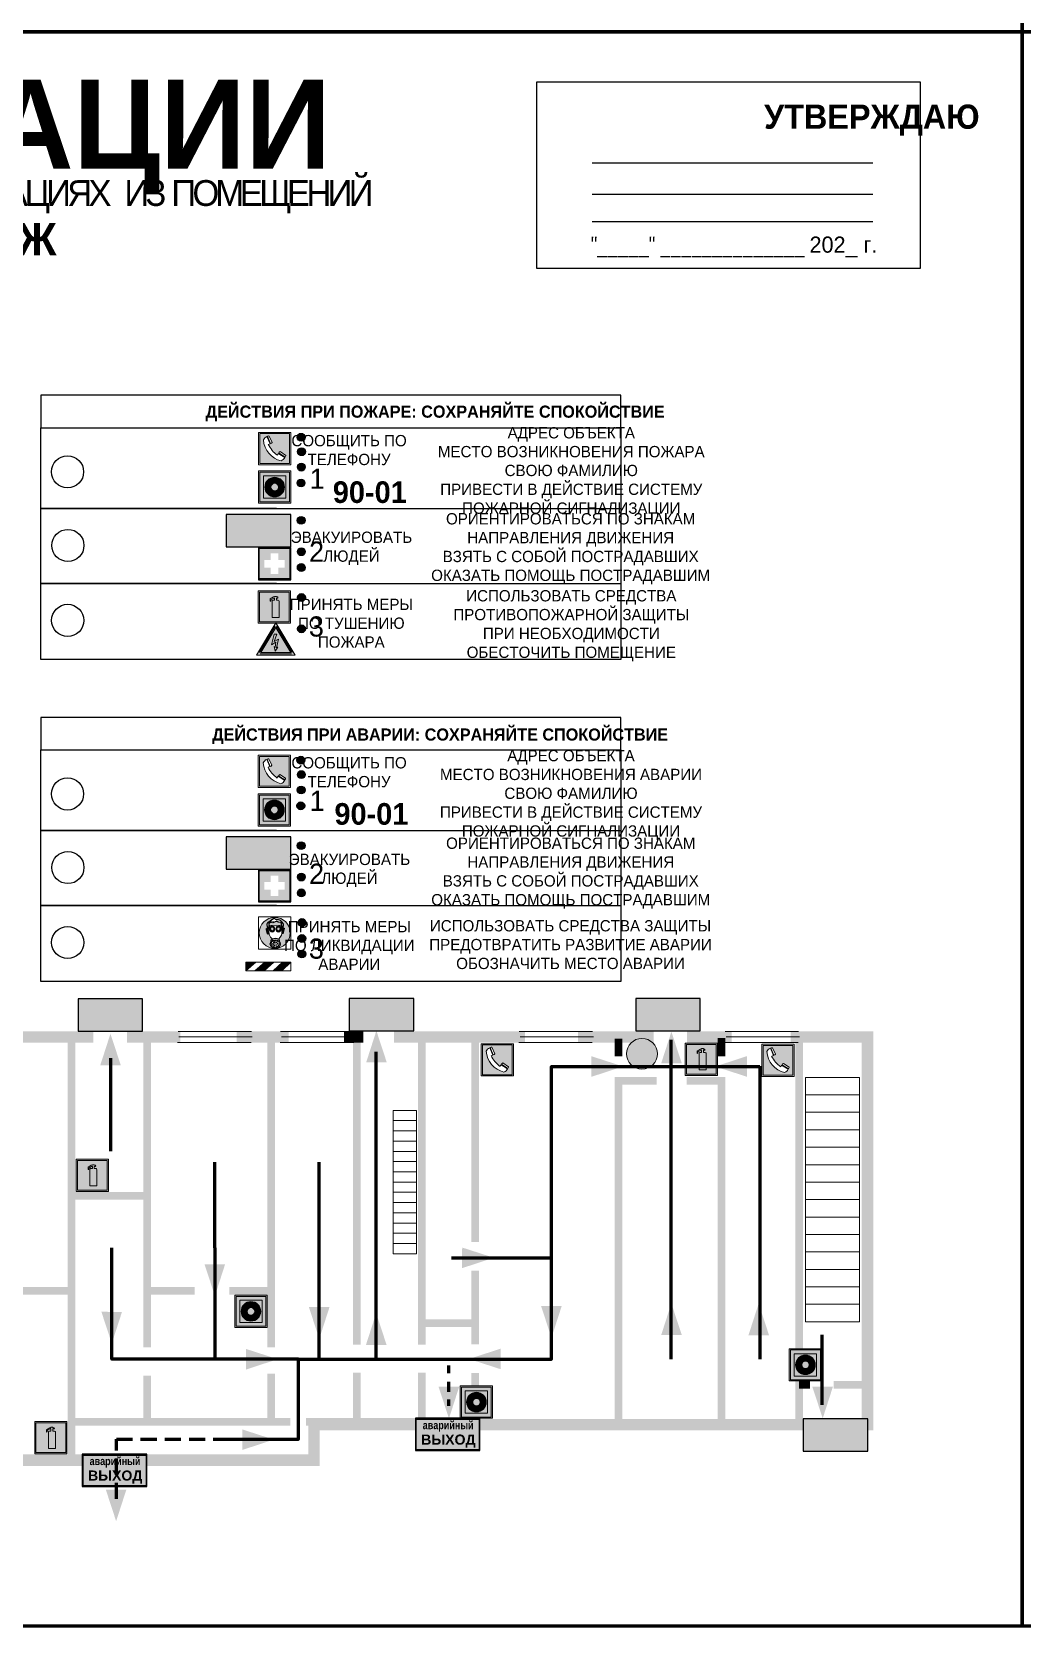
# Model space of a CAD drawing. Header units: millimetres. Extents: x 13114 to 67229, y 22859 to 38520.
# Drawn here: x 37470.2 to 37715.6, y 24294 to 24689 of the extents above; entities that cross this region are included whole.
import ezdxf

# ---------------------------------------------------------------- set-up
doc = ezdxf.new("R2010")
doc.units = ezdxf.units.MM
doc.linetypes.add('{ Wide Dash }', pattern=[12, 4, -2, 4, -2])
doc.layers.add('План_Штампы', color=7, linetype='Continuous')
doc.styles.add('обычный', font='arial.ttf')

# ---------------------------------------------------------------- blocks, each defined once
blk = doc.blocks.new('A$C38D26F80')
h = blk.add_hatch(color=5)
h.dxf.hatch_style = 1
h.paths.add_polyline_path([(-8.77, -4.48, 1), (-0.19, -4.48, 1)])
h.paths.add_polyline_path([(-6.75, -3.58), (-6.75, -3.31), (-6.62, -3.22), (-6.5, -3.22), (-6.42, -3.3), (-6.39, -3.28), (-6.59, -2.23), (-6.59, -2.01), (-6.38, -1.58), (-4.76, -0.4), (-4.13, -0.79, -0.362848), (-2.1, -2.1, -0.201049), (-2.17, -2.48, 0.085434), (-2.26, -3.13), (-1.9, -3.16), (-2.25, -4.7), (-2.4, -4.59), (-2.43, -4.34), (-2.36, -4.34), (-2.14, -3.34), (-2.47, -3.42), (-2.58, -1.95), (-2.77, -1.58), (-3.58, -1.52), (-3.92, -1.26), (-5.05, -1.73), (-4.87, -1.39), (-5.41, -1.6), (-5.41, -1.46), (-6.13, -1.87), (-6.18, -3.5), (-6.56, -3.47), (-6.37, -4.59), (-6.16, -4.43), (-6.16, -4.66), (-6.36, -4.79), (-6.37, -4.8), (-6.51, -4.76)], flags=16)
h.paths.add_polyline_path([(-6.51, -4.76), (-6.36, -4.79), (-6.37, -4.8)], flags=0)
h.paths.add_polyline_path([(-5.92, -2.34, 0.089508), (-2.67, -2.35), (-2.48, -3.88, -0.268602), (-3.4, -6.18, 0.262449), (-5.2, -6.18, -0.268602), (-6.11, -3.88)], flags=16)
edge = h.paths.add_edge_path(flags=16)
edge.add_ellipse((-5.19, -3.41), major_axis=(0, 0.842), ratio=0.848992, start_angle=0, end_angle=360)
edge = h.paths.add_edge_path(flags=0)
edge.add_ellipse((-5.19, -3.39), major_axis=(0, 0.665), ratio=0.853798, start_angle=0, end_angle=360)
edge = h.paths.add_edge_path(flags=0)
edge.add_ellipse((-5.19, -3.4), major_axis=(0, 0.528), ratio=0.864094, start_angle=0, end_angle=360)
edge = h.paths.add_edge_path(flags=16)
edge.add_ellipse((-3.47, -3.4), major_axis=(0, 0.842), ratio=0.848992, start_angle=0, end_angle=360)
h.paths.add_polyline_path([(-3.13, -6.45), (-3.13, -6.84, 0.383174), (-5.57, -6.85), (-5.57, -6.49, -0.369952)], flags=16)
edge = h.paths.add_edge_path(flags=0)
edge.add_ellipse((-3.47, -3.39), major_axis=(0, 0.665), ratio=0.853798, start_angle=0, end_angle=360)
edge = h.paths.add_edge_path(flags=0)
edge.add_ellipse((-3.47, -3.4), major_axis=(0, 0.528), ratio=0.864094, start_angle=0, end_angle=360)
edge = h.paths.add_edge_path(flags=16)
edge.add_ellipse((-4.34, -7.57), major_axis=(-1.48, 0), ratio=0.744955, start_angle=0, end_angle=360)
h.paths.add_polyline_path([(-5.01, -6.85, -1), (-5.15, -6.85, -1)], flags=0)
h.paths.add_polyline_path([(-5.33, -7.14, -1), (-5.47, -7.14, -1)], flags=0)
h.paths.add_polyline_path([(-4.61, -6.71, -1), (-4.74, -6.71, -1)], flags=16)
h.paths.add_polyline_path([(-5.43, -7.51, -1), (-5.57, -7.51, -1)], flags=0)
h.paths.add_polyline_path([(-4.26, -6.67, -1), (-4.4, -6.67, -1)], flags=16)
h.paths.add_polyline_path([(-4.74, -7.14, -1), (-4.88, -7.14, -1)], flags=0)
h.paths.add_polyline_path([(-4.93, -7.43, -1), (-5.07, -7.43, -1)], flags=0)
h.paths.add_polyline_path([(-4.41, -7.07, -1), (-4.54, -7.07, -1)], flags=0)
h.paths.add_polyline_path([(-5.33, -7.87, -1), (-5.46, -7.87, -1)], flags=0)
h.paths.add_polyline_path([(-3.8, -6.71, -1), (-3.94, -6.71, -1)], flags=16)
h.paths.add_polyline_path([(-4.85, -7.78, -1), (-4.98, -7.78, -1)], flags=0)
h.paths.add_polyline_path([(-3.96, -7.14, -1), (-4.1, -7.14, -1)], flags=0)
h.paths.add_polyline_path([(-4.33, -7.53, -1), (-4.47, -7.53, -1)], flags=0)
h.paths.add_polyline_path([(-5.09, -8.12, -1), (-5.23, -8.12, -1)], flags=0)
h.paths.add_polyline_path([(-3.5, -6.94, -1), (-3.64, -6.94, -1)], flags=0)
h.paths.add_polyline_path([(-4.54, -7.97, -1), (-4.68, -7.97, -1)], flags=0)
h.paths.add_polyline_path([(-3.66, -7.39, -1), (-3.8, -7.39, -1)], flags=0)
h.paths.add_polyline_path([(-4.73, -8.35, -1), (-4.86, -8.35, -1)], flags=0)
h.paths.add_polyline_path([(-4.09, -7.96, -1), (-4.23, -7.96, -1)], flags=0)
h.paths.add_polyline_path([(-3.77, -7.74, -1), (-3.91, -7.74, -1)], flags=0)
h.paths.add_polyline_path([(-3.22, -7.27, -1), (-3.35, -7.27, -1)], flags=0)
h.paths.add_polyline_path([(-4.34, -8.4, -1), (-4.47, -8.4, -1)], flags=0)
h.paths.add_polyline_path([(-3.16, -7.61, -1), (-3.3, -7.61, -1)], flags=0)
h.paths.add_polyline_path([(-3.9, -8.35, -1), (-4.04, -8.35, -1)], flags=0)
h.paths.add_polyline_path([(-3.32, -7.91, -1), (-3.46, -7.91, -1)], flags=0)
h.paths.add_polyline_path([(-3.55, -8.23, -1), (-3.69, -8.23, -1)], flags=0)
at = {"color": 5, "lineweight": 5}
for p, q in [((-4.48, 0), (-8.96, 0)), ((-8.96, 0), (-8.96, -4.48)), ((-4.48, 0), (0, 0)), ((0, 0), (0, -4.48)), ((-6.75, -3.31), (-6.62, -3.22)), ((-6.75, -3.58), (-6.75, -3.31)), ((-6.51, -4.76), (-6.75, -3.58)), ((-6.62, -3.22), (-6.5, -3.22)), ((-6.59, -2.01), (-6.38, -1.58)), ((-6.59, -2.23), (-6.59, -2.01)), ((-6.39, -3.28), (-6.59, -2.23)), ((-6.18, -3.5), (-6.56, -3.47)), ((-6.56, -3.47), (-6.37, -4.59)), ((-6.5, -3.22), (-6.42, -3.3)), ((-6.42, -3.3), (-6.39, -3.28)), ((-6.38, -1.58), (-4.76, -0.4)), ((-6.13, -1.87), (-6.18, -3.5)), ((-5.41, -1.46), (-6.13, -1.87)), ((-5.92, -2.34), (-6.11, -3.88)), ((-4.87, -1.39), (-5.41, -1.6)), ((-5.41, -1.6), (-5.41, -1.46)), ((-3.92, -1.26), (-5.05, -1.73)), ((-5.05, -1.73), (-4.87, -1.39)), ((-4.76, -0.4), (-4.13, -0.79)), ((-3.58, -1.52), (-3.92, -1.26)), ((-2.77, -1.58), (-3.58, -1.52)), ((-2.58, -1.95), (-2.77, -1.58)), ((-2.67, -2.34), (-2.48, -3.88)), ((-2.47, -3.42), (-2.58, -1.95)), ((-2.14, -3.34), (-2.47, -3.42)), ((-2.43, -4.34), (-2.4, -4.59)), ((-2.43, -4.34), (-2.36, -4.34)), ((-2.36, -4.34), (-2.14, -3.34)), ((-1.9, -3.16), (-2.26, -3.13)), ((-2.25, -4.7), (-1.9, -3.16)), ((-8.96, -8.96), (-8.96, -4.48)), ((-6.37, -4.8), (-6.51, -4.76)), ((-6.37, -4.59), (-6.16, -4.43)), ((-6.16, -4.66), (-6.37, -4.8)), ((-6.16, -4.43), (-6.16, -4.66)), ((-5.57, -6.49), (-5.57, -6.85)), ((-3.13, -6.45), (-3.13, -6.84)), ((-2.4, -4.59), (-2.25, -4.7)), ((0, -8.96), (0, -4.48)), ((-4.48, -8.96), (-8.96, -8.96)), ((-4.48, -8.96), (0, -8.96))]:
    blk.add_line(p, q, dxfattribs=at)
at = {"color": 5}
for p, q in [((-6.75, -3.31), (-6.62, -3.22)), ((-6.75, -3.58), (-6.75, -3.31)), ((-6.51, -4.76), (-6.75, -3.58)), ((-6.62, -3.22), (-6.5, -3.22)), ((-6.59, -2.01), (-6.38, -1.58)), ((-6.59, -2.23), (-6.59, -2.01)), ((-6.39, -3.28), (-6.59, -2.23)), ((-6.18, -3.5), (-6.56, -3.47)), ((-6.56, -3.47), (-6.37, -4.59)), ((-6.5, -3.22), (-6.42, -3.3)), ((-6.42, -3.3), (-6.39, -3.28)), ((-6.38, -1.58), (-4.76, -0.4)), ((-6.13, -1.87), (-6.18, -3.5)), ((-5.41, -1.46), (-6.13, -1.87)), ((-4.87, -1.39), (-5.41, -1.6)), ((-5.41, -1.6), (-5.41, -1.46)), ((-3.92, -1.26), (-5.05, -1.73)), ((-5.05, -1.73), (-4.87, -1.39)), ((-4.76, -0.4), (-4.13, -0.79)), ((-3.58, -1.52), (-3.92, -1.26)), ((-2.77, -1.58), (-3.58, -1.52)), ((-2.58, -1.95), (-2.77, -1.58)), ((-2.47, -3.42), (-2.58, -1.95)), ((-2.14, -3.34), (-2.47, -3.42)), ((-2.4, -4.59), (-2.43, -4.34)), ((-2.43, -4.34), (-2.36, -4.34)), ((-2.36, -4.34), (-2.14, -3.34)), ((-2.26, -3.13), (-1.9, -3.16)), ((-1.9, -3.16), (-2.25, -4.7)), ((-6.37, -4.8), (-6.51, -4.76)), ((-6.36, -4.79), (-6.51, -4.76)), ((-6.37, -4.59), (-6.16, -4.43)), ((-6.16, -4.66), (-6.37, -4.8)), ((-6.16, -4.66), (-6.36, -4.79)), ((-6.16, -4.43), (-6.16, -4.66)), ((-2.25, -4.7), (-2.4, -4.59))]:
    blk.add_line(p, q, dxfattribs=at)
at = {"color": 5, "lineweight": 5}
for centre, radius in [((-4.48, -4.48), 4.29), ((-5.5, -7.51), 0.0678), ((-5.4, -7.14), 0.0678), ((-5.4, -7.87), 0.0678), ((-5.16, -8.12), 0.0678), ((-5.08, -6.85), 0.0678), ((-5, -7.43), 0.0678), ((-4.91, -7.78), 0.0678), ((-4.81, -7.14), 0.0678), ((-4.79, -8.35), 0.0678), ((-4.67, -6.71), 0.0678), ((-4.61, -7.97), 0.0678), ((-4.47, -7.07), 0.0678), ((-4.4, -7.53), 0.0678), ((-4.4, -8.4), 0.0678), ((-4.33, -6.67), 0.0678), ((-4.16, -7.96), 0.0678), ((-4.03, -7.14), 0.0678), ((-3.97, -8.35), 0.0678), ((-3.87, -6.71), 0.0678), ((-3.84, -7.74), 0.0678), ((-3.73, -7.39), 0.0678), ((-3.62, -8.23), 0.0678), ((-3.57, -6.94), 0.0678), ((-3.39, -7.91), 0.0678), ((-3.28, -7.27), 0.0678), ((-3.23, -7.61), 0.0678)]:
    blk.add_circle(centre, radius, dxfattribs=at)
for centre, radius, start, end in [((-3.66, -4.24), 2.47, 171.573, 231.7124), ((-4.28, 6.66), 9.15, 259.6987, 280.1569), ((-4.93, -4.24), 2.47, 308.2876, 8.427), ((-0.47, -3.05), 1.79, 161.5846, 182.4584), ((-2.6, -2.2), 0.513, 326.4781, 11.7739), ((-4.33, -7.88), 1.87, 50.358, 131.5662), ((-4.34, -8.2), 1.82, 48.4943, 132.3565), ((-4.3, -7.78), 1.83, 60.5889, 119.4111)]:
    blk.add_arc(centre, radius, start, end, dxfattribs=at)
at = {"color": 5}
for centre, radius, start, end in [((-3.89, -2.66), 1.88, 17.387, 97.1599), ((-0.35, -3.07), 1.91, 162.2553, 181.7878), ((-2.6, -2.2), 0.511, 326.3906, 11.8614)]:
    blk.add_arc(centre, radius, start, end, dxfattribs=at)
at = {"color": 5, "lineweight": 5}
for centre, major_axis, ratio in [((-5.19, -3.41), (0, 0.842), 0.848992), ((-5.19, -3.39), (0, 0.665), 0.853798), ((-5.19, -3.4), (0, 0.528), 0.864094), ((-3.47, -3.4), (0, 0.842), 0.848992), ((-3.47, -3.39), (0, 0.665), 0.853798), ((-3.47, -3.4), (0, 0.528), 0.864094), ((-4.34, -7.57), (-1.48, 0), 0.744955)]:
    blk.add_ellipse(centre, major_axis=major_axis, ratio=ratio, dxfattribs=at)
blk = doc.blocks.new('A$C47DD6509')
at = {"lineweight": 5}
for points in [[(-8.69, 0), (-11.19, 0), (-11.19, -2.22)], [(-4.22, 0), (-6.45, 0), (-8.91, -2.22), (-6.61, -2.22)], [(0, 0), (-2.09, 0), (-4.36, -2.22), (-2.29, -2.22)]]:
    blk.add_hatch(color=242, dxfattribs=at).paths.add_polyline_path(points)
at = {"color": 242, "lineweight": 5}
for p, q in [((-11.19, -2.22), (-8.69, 0)), ((-11.19, -2.22), (-11.19, 0)), ((-11.19, 0), (-8.69, 0)), ((-11.19, 0), (0, 0)), ((-8.91, -2.22), (-6.45, 0)), ((-6.61, -2.22), (-4.22, 0)), ((-4.36, -2.22), (-2.09, 0)), ((-2.29, -2.22), (0, 0)), ((0, 0), (0, -2.22)), ((0, -2.22), (-11.19, -2.22))]:
    blk.add_line(p, q, dxfattribs=at)
blk = doc.blocks.new('A$C32E8229D')
at = {"true_color": 0xffffff}
blk.add_hatch(color=7, dxfattribs=at).paths.add_polyline_path([(0, 0), (0, -8), (16, -8), (16, 0)])
h = blk.add_hatch(color=126)
h.paths.add_polyline_path([(0.2, -0.2), (15.8, -0.2), (15.8, -7.8), (0.2, -7.8)])
h.paths.add_polyline_path([(13.49, -2.05), (12.08, -2.05), (11.37, -2.63, 0.162397), (11.29, -2.84), (11.29, -3.63), (10.35, -3.63), (10.35, -4.05), (11.68, -4.05), (11.68, -3.48), (12.26, -4.28), (11.29, -5.1), (11.29, -6.78), (11.85, -6.78), (11.85, -5.44), (12.8, -4.64), (12.8, -5.94), (14.46, -5.94), (14.46, -5.39), (13.45, -5.39), (13.45, -3.97), (12.46, -2.59), (13.15, -2.59), (13.69, -3.34), (14.18, -3)], flags=16)
h.paths.add_polyline_path([(10.74, -1.82, 1), (11.8, -1.82, 1)], flags=16)
h.paths.add_polyline_path([(9.39, -3.59), (5.99, -3.59), (6.56, -3.03), (5.91, -3.03), (5.1, -3.83), (5.91, -4.64), (6.56, -4.64), (5.99, -4.09), (9.39, -4.09)], flags=16)
h.paths.add_polyline_path([(4.29, -1.08), (1.72, -1.08), (1.72, -6.6), (4.29, -6.6)], flags=16)
at = {"color": 126}
blk.add_lwpolyline([(16, -8), (0, -8), (0, 0), (16, 0)], close=True, dxfattribs=at)
blk = doc.blocks.new('A$C18900ED3')
h = blk.add_hatch(color=126)
h.paths.add_polyline_path([(-0.18, -0.18), (-7.02, -0.18), (-7.02, -7.02), (-0.18, -7.02)])
h.paths.add_polyline_path([(-5.89, -4.46), (-5.89, -2.77), (-4.46, -2.77), (-4.46, -1.31), (-2.77, -1.31), (-2.77, -2.77), (-1.33, -2.77), (-1.33, -4.46), (-2.77, -4.46), (-2.77, -5.89), (-4.46, -5.89), (-4.46, -4.46)], flags=16)
at = {"color": 126}
for p, q in [((-7.2, 0), (-7.2, -7.2)), ((0, 0), (-7.2, 0)), ((0, -7.2), (0, 0)), ((-7.02, -7.02), (-7.02, -0.18)), ((-7.02, -0.18), (-0.18, -0.18)), ((-0.18, -0.18), (-0.18, -7.02)), ((-0.18, -7.02), (-7.02, -7.02)), ((-7.2, -7.2), (0, -7.2))]:
    blk.add_line(p, q, dxfattribs=at)
blk = doc.blocks.new('A$C456E1F9C')
at = {"lineweight": 5}
h = blk.add_hatch(color=242, dxfattribs=at)
h.paths.add_polyline_path([(0.51, -1.47), (0.51, -13.26), (12.29, -13.26), (12.29, -1.47)])
h.paths.add_polyline_path([(5.42, -4.95, -0.254479), (4.78, -5.4), (3.52, -2.53, -0.209735), (4.23, -2.4)], flags=16)
h.paths.add_polyline_path([(8.53, -8.6), (10.87, -10.17), (10.54, -10.76), (8.03, -9.13, -0.192251)], flags=16)
h.paths.add_polyline_path([(4.61, -5.49, 0.005518), (3.87, -5.72, 0.128647), (7.49, -10.01, 0.00809), (7.83, -9.33), (10.47, -10.97, -0.16736), (8.99, -12.25, -0.327862), (1.95, -3.95, -0.166952), (3.36, -2.62)], flags=16)
at = {"color": 242, "lineweight": 5}
for p, q in [((0, -13.77), (0, -0.97)), ((12.8, -0.97), (0, -0.97)), ((4.61, -5.49), (3.36, -2.62)), ((3.52, -2.53), (4.78, -5.4)), ((4.23, -2.4), (5.42, -4.95)), ((12.8, -13.77), (12.8, -0.97)), ((7.83, -9.33), (10.47, -10.97)), ((8.03, -9.13), (10.54, -10.76)), ((10.81, -10.12), (8.53, -8.6)), ((10.54, -10.76), (10.8, -10.3)), ((10.8, -10.3), (10.81, -10.12)), ((0, -13.77), (12.8, -13.77))]:
    blk.add_line(p, q, dxfattribs=at)
blk.add_lwpolyline([(0.51, -1.47), (12.29, -1.47), (12.29, -13.26), (0.51, -13.26)], close=True, dxfattribs=at)
for centre, radius, start, end in [((4.59, -5.34), 2.99, 114.28453, 152.19739), ((11.12, -3.31), 9.19, 183.99153, 256.60086), ((4.02, -3.27), 0.891, 76.32839, 123.70924), ((14.98, -39.1), 35.17, 107.14873, 108.41345), ((13.86, -0.94), 11.08, 205.55365, 234.87622), ((4.68, -4.59), 0.824, 276.9621, 334.07228), ((-13.31, 0.8), 23.44, 332.54871, 334.40268), ((8.94, -9.5), 0.989, 114.40924, 157.93883), ((7.87, -9.46), 3, 291.92908, 329.9329)]:
    blk.add_arc(centre, radius, start, end, dxfattribs=at)
blk = doc.blocks.new('A$C54414219')
at = {"true_color": 0xffffff}
h = blk.add_hatch(color=7, dxfattribs=at)
h.paths.add_polyline_path([(2.39, -9.45), (2.39, -18.3), (11.23, -18.3), (11.23, -9.45)], flags=0)
h.paths.add_polyline_path([(10.71, -13.87, -1), (2.92, -13.87, -1)], flags=0)
h.paths.add_polyline_path([(8.3, -13.87, -1), (5.33, -13.87, -1)], flags=0)
h.paths.add_polyline_path([(0.41, -7.47), (0.41, -20.27), (13.21, -20.27), (13.21, -7.47)])
h.paths.add_polyline_path([(0.92, -19.77), (12.71, -19.77), (12.71, -7.98), (0.92, -7.98)], flags=16)
h.paths.add_polyline_path([(11.23, -9.45), (11.23, -18.3), (2.39, -18.3), (2.39, -9.45)], flags=0)
at = {"lineweight": 5}
h = blk.add_hatch(color=242, dxfattribs=at)
h.paths.add_polyline_path([(12.71, -7.98), (0.92, -7.98), (0.92, -19.77), (12.71, -19.77)])
h.paths.add_polyline_path([(11.23, -18.3), (2.39, -18.3), (2.39, -9.45), (11.23, -9.45)], flags=16)
h.paths.add_polyline_path([(10.71, -13.87, -1), (2.92, -13.87, -1)], flags=0)
h.paths.add_polyline_path([(8.3, -13.87, -1), (5.33, -13.87, -1)], flags=0)
at = {"true_color": 0xffffff}
h = blk.add_hatch(color=7, dxfattribs=at)
h.paths.add_polyline_path([(2.39, -9.45), (2.39, -18.3), (11.23, -18.3), (11.23, -9.45)])
h.paths.add_polyline_path([(10.71, -13.87, -1), (2.92, -13.87, -1)], flags=16)
h.paths.add_polyline_path([(8.3, -13.87, -1), (5.33, -13.87, -1)], flags=0)
at = {"lineweight": 5}
h = blk.add_hatch(color=242, dxfattribs=at)
h.paths.add_polyline_path([(2.92, -13.87, 1), (10.71, -13.87, 1)])
h.paths.add_polyline_path([(8.3, -13.87, -1), (5.33, -13.87, -1)], flags=16)
at = {"color": 242, "lineweight": 5}
for p, q in [((0.41, -20.27), (0.41, -7.47)), ((0.41, -7.47), (13.21, -7.47)), ((0.41, -7.47), (13.21, -7.47)), ((13.21, -20.27), (13.21, -7.47)), ((0.41, -20.27), (13.21, -20.27))]:
    blk.add_line(p, q, dxfattribs=at)
for points in [[(0.92, -7.98), (12.71, -7.98), (12.71, -19.77), (0.92, -19.77)], [(2.39, -9.45), (11.23, -9.45), (11.23, -18.3), (2.39, -18.3)]]:
    blk.add_lwpolyline(points, close=True, dxfattribs=at)
for radius in [3.89, 1.49]:
    blk.add_circle((6.81, -13.87), radius, dxfattribs=at)
blk = doc.blocks.new('A$C3E6D3DDE')
at = {"lineweight": 5}
h = blk.add_hatch(color=40, dxfattribs=at)
h.paths.add_polyline_path([(24.1, 1.45), (16.46, -11.35), (31.74, -11.35)])
h.paths.add_polyline_path([(24.09, -0.46), (30.03, -10.41), (18.14, -10.41)], flags=16)
h.paths.add_polyline_path([(24.54, -3.08), (23.41, -6.02), (25.13, -5.01), (24.33, -8.5), (24.82, -8.27), (23.79, -9.86), (23.4, -8.04), (23.8, -8.43), (24.04, -6.29), (22.39, -7.25), (23.44, -3.08)], flags=0)
h = blk.add_hatch(color=256, dxfattribs=at)
h.paths.add_polyline_path([(24.37, 0.03, 0.567511), (23.82, 0.03), (17.59, -10.4, 0.582454), (17.86, -10.88), (30.32, -10.88, 0.582149), (30.6, -10.4)])
h.paths.add_polyline_path([(24.09, -0.46), (18.14, -10.41), (30.03, -10.41)], flags=16)
h.paths.add_polyline_path([(24.54, -3.08), (23.41, -6.02), (25.13, -5.01), (24.33, -8.5), (24.82, -8.27), (23.79, -9.86), (23.4, -8.04), (23.8, -8.43), (24.04, -6.29), (22.39, -7.25), (23.44, -3.08)], flags=0)
h = blk.add_hatch(color=40, dxfattribs=at)
h.paths.add_polyline_path([(24.09, -0.46), (18.14, -10.41), (30.03, -10.41)])
h.paths.add_polyline_path([(24.82, -8.27), (23.79, -9.86), (23.4, -8.04), (23.8, -8.43), (24.04, -6.29), (22.39, -7.25), (23.44, -3.08), (24.54, -3.08), (23.41, -6.02), (25.13, -5.01), (24.33, -8.5)], flags=16)
at = {"color": 40, "lineweight": 5}
for p, q in [((16.46, -11.35), (24.1, 1.45)), ((24.1, 1.45), (31.74, -11.35))]:
    blk.add_line(p, q, dxfattribs=at)
at = {"lineweight": 5}
for p, q in [((17.59, -10.4), (23.82, 0.03)), ((24.37, 0.03), (30.6, -10.4)), ((18.14, -10.41), (24.09, -0.46)), ((23.44, -3.08), (22.39, -7.25)), ((22.39, -7.25), (24.04, -6.29)), ((23.41, -6.02), (24.54, -3.08)), ((25.13, -5.01), (23.41, -6.02)), ((24.54, -3.08), (23.44, -3.08)), ((24.04, -6.29), (23.8, -8.43)), ((24.09, -0.46), (30.03, -10.41)), ((24.33, -8.5), (25.13, -5.01)), ((17.86, -10.88), (30.32, -10.88)), ((18.14, -10.41), (30.03, -10.41)), ((23.8, -8.43), (23.4, -8.04)), ((23.4, -8.04), (23.79, -9.86)), ((23.79, -9.86), (24.82, -8.27)), ((24.82, -8.27), (24.33, -8.5))]:
    blk.add_line(p, q, dxfattribs=at)
at = {"color": 50, "lineweight": 5}
blk.add_line((31.74, -11.35), (16.46, -11.35), dxfattribs=at)
blk = doc.blocks.new('A$C3AD82952')
at = {"true_color": 0xf5f5ff}
h = blk.add_hatch(color=7, dxfattribs=at)
h.dxf.hatch_style = 1
h.paths.add_polyline_path([(8.21, 8.73, 0.414214), (7.89, 9.05), (7.22, 9.05), (7.22, 9.92), (7.59, 9.92, 1), (7.57, 10.36), (7.22, 10.36), (7.22, 10.6), (6.43, 10.6), (6.43, 10.36), (6.01, 10.36), (4.74, 9.59), (4.74, 8.69), (4.98, 8.73), (4.98, 9.26), (6.12, 9.91), (6.43, 9.91), (6.43, 9.05), (5.76, 9.05, 0.414214), (5.44, 8.73), (5.44, 2.2), (8.21, 2.2)], flags=0)
h.paths.add_polyline_path([(12.8, 12.8), (0, 12.8), (0, 0), (12.8, 0)])
h.paths.add_polyline_path([(0.51, 12.29), (12.29, 12.29), (12.29, 0.51), (0.51, 0.51)], flags=16)
h.paths.add_polyline_path([(4.74, 9.59), (6.01, 10.36), (6.43, 10.36), (6.43, 10.6), (7.22, 10.6), (7.22, 10.36), (7.59, 10.36, -0.94586), (7.59, 9.92), (7.22, 9.92), (7.22, 9.05), (7.89, 9.05, -0.414214), (8.21, 8.73), (8.21, 2.2), (5.44, 2.2), (5.44, 8.73, -0.414214), (5.76, 9.05), (6.43, 9.05), (6.43, 9.91), (6.12, 9.91), (4.98, 9.26), (4.98, 8.73), (4.74, 8.69)], flags=0)
h = blk.add_hatch(color=242)
h.dxf.hatch_style = 1
h.paths.add_polyline_path([(12.29, 12.29), (0.51, 12.29), (0.51, 0.51), (12.29, 0.51)])
h.paths.add_polyline_path([(4.74, 8.69), (4.74, 9.59), (6.01, 10.36), (6.43, 10.36), (6.43, 10.6), (7.22, 10.6), (7.22, 10.36), (7.59, 10.36, -0.94586), (7.59, 9.92), (7.22, 9.92), (7.22, 9.05), (7.89, 9.05, -0.414214), (8.21, 8.73), (8.21, 2.2), (5.44, 2.2), (5.44, 8.73, -0.414214), (5.76, 9.05), (6.43, 9.05), (6.43, 9.91), (6.12, 9.91), (4.98, 9.26), (4.98, 8.73)], flags=16)
h = blk.add_hatch(color=7, dxfattribs=at)
h.dxf.hatch_style = 1
h.paths.add_polyline_path([(8.21, 8.73, 0.414214), (7.89, 9.05), (7.22, 9.05), (7.22, 9.92), (7.59, 9.92, 1), (7.57, 10.36), (7.22, 10.36), (7.22, 10.6), (6.43, 10.6), (6.43, 10.36), (6.01, 10.36), (4.74, 9.59), (4.74, 8.69), (4.98, 8.73), (4.98, 9.26), (6.12, 9.91), (6.43, 9.91), (6.43, 9.05), (5.76, 9.05, 0.414214), (5.44, 8.73), (5.44, 2.2), (8.21, 2.2)])
at = {"color": 242, "lineweight": 5}
for p, q in [((0, 0), (0, 12.8)), ((0, 12.8), (12.8, 12.8)), ((12.8, 0), (12.8, 12.8)), ((6.01, 10.36), (4.74, 9.59)), ((4.74, 9.59), (4.74, 8.69)), ((4.74, 8.69), (4.98, 8.73)), ((4.98, 9.26), (6.12, 9.91)), ((4.98, 8.73), (4.98, 9.26)), ((5.44, 2.2), (5.44, 8.73)), ((5.76, 9.05), (6.43, 9.05)), ((6.01, 10.36), (6.43, 10.36)), ((6.12, 9.91), (6.43, 9.91)), ((7.22, 10.6), (6.43, 10.6)), ((6.43, 10.6), (6.43, 10.36)), ((6.43, 9.91), (6.43, 9.05)), ((7.22, 10.36), (7.22, 10.6)), ((7.59, 10.36), (7.22, 10.36)), ((7.22, 9.05), (7.22, 9.92)), ((7.59, 9.92), (7.22, 9.92)), ((7.89, 9.05), (7.22, 9.05)), ((8.21, 2.2), (8.21, 8.73)), ((0, 0), (12.8, 0)), ((5.44, 2.2), (8.21, 2.2))]:
    blk.add_line(p, q, dxfattribs=at)
blk.add_lwpolyline([(0.51, 12.29), (12.29, 12.29), (12.29, 0.51), (0.51, 0.51)], close=True, dxfattribs=at)
for centre, radius, start, end in [((5.76, 8.73), 0.32, 90, 180), ((7.58, 10.14), 0.223, 273.18746, 86.81254), ((7.89, 8.73), 0.32, 0, 90)]:
    blk.add_arc(centre, radius, start, end, dxfattribs=at)
blk = doc.blocks.new('A$C41C009D9')
at = {"true_color": 0xffffff}
blk.add_hatch(color=7, dxfattribs=at).paths.add_polyline_path([(0, 8), (-16, 8), (-16, 0), (0, 0)])
h = blk.add_hatch(color=126)
h.dxf.hatch_style = 1
h.paths.add_polyline_path([(-15.8, 7.8), (-15.8, 0.2), (-0.2, 0.2), (-0.2, 7.8)])
at = {"color": 126}
for points in [[(-16, 0), (0, 0), (0, 8), (-16, 8)], [(-16, 0), (0, 0), (0, 8), (-16, 8)], [(-15.8, 7.8), (-0.2, 7.8), (-0.2, 0.2), (-15.8, 0.2)]]:
    blk.add_lwpolyline(points, close=True, dxfattribs=at)
at = {"color": 7, "true_color": 0xffffff, "insert": (-15.8, 7.3), "char_height": 2.5, "width": 15.5999, "attachment_point": 1, "style": 'обычный'}
blk.add_mtext('\\pi1.6133;{\\fArial|b1|i0|c204|p34;\\H0.8x;\\W0.8;аварийный\\H1.25x;\\W1;\\P\\pi1.2327;ВЫХОД}', dxfattribs=at)
blk = doc.blocks.new('A$C7B4425F7')
at = {"true_color": 0xffffff}
blk.add_hatch(color=7, dxfattribs=at).paths.add_polyline_path([(0, 0), (-16, 0), (-16, -8), (0, -8)])
h = blk.add_hatch(color=126)
h.paths.add_polyline_path([(-0.2, -0.2), (-15.8, -0.2), (-15.8, -7.8), (-0.2, -7.8)])
h.paths.add_polyline_path([(-11.76, -2.03), (-11.76, -3.66), (-11.17, -3.66, -0.568275), (-11.17, -6.18), (-12.58, -6.18), (-12.58, -2.03)], flags=16)
h.paths.add_polyline_path([(-13.33, -4.12, -0.495768), (-13.59, -6.18), (-15.03, -6.18), (-15.03, -2.03), (-13.59, -2.03, -0.487973)], flags=16)
h.paths.add_polyline_path([(-10.25, -2.03), (-9.48, -2.03), (-9.48, -6.18), (-10.25, -6.18)], flags=16)
h.paths.add_polyline_path([(-13.84, -3.69), (-14.24, -3.69), (-14.24, -3.03), (-13.9, -3.03, -0.692621)], flags=0)
h.paths.add_polyline_path([(-9.15, -2.03), (-8.4, -2.03), (-8.04, -3.07), (-7.68, -2.03), (-6.93, -2.03), (-7.64, -4.1), (-6.93, -6.18), (-7.68, -6.18), (-8.04, -5.14), (-8.4, -6.18), (-9.15, -6.18), (-8.44, -4.1)], flags=16)
h.paths.add_polyline_path([(-11.76, -4.46), (-11.42, -4.46, -0.692621), (-11.36, -5.12), (-11.76, -5.12)], flags=0)
h.paths.add_polyline_path([(-13.9, -5.2), (-14.24, -5.2), (-14.24, -4.55), (-13.84, -4.55, -0.708038)], flags=0)
edge = h.paths.add_edge_path(flags=16)
edge.add_ellipse((-5.51, -4.08), major_axis=(0, 2.05), ratio=0.586184, start_angle=0, end_angle=360)
edge = h.paths.add_edge_path(flags=0)
edge.add_ellipse((-5.51, -4.08), major_axis=(0, 1.14), ratio=0.454828, start_angle=0, end_angle=360)
h.paths.add_polyline_path([(-4.13, -4.96, 0.377264), (-3.48, -4.52, 0.0555), (-3.16, -2.03), (-1.66, -2.03), (-1.66, -4.96), (-0.96, -4.96), (-0.96, -7.01), (-1.75, -7.01), (-1.75, -6.18), (-3.3, -6.18), (-3.3, -7.02), (-4.13, -7.02)], flags=16)
h.paths.add_polyline_path([(-2.73, -2.91), (-2.28, -2.91), (-2.28, -4.96), (-3.05, -4.96, 0.079136)], flags=0)
at = {"color": 126}
blk.add_lwpolyline([(-16, -8), (0, -8), (0, 0), (-16, 0)], close=True, dxfattribs=at)
blk = doc.blocks.new('A$C7B8C2D5B')
at = {"lineweight": 0}
h = blk.add_hatch(color=5, dxfattribs=at)
h.dxf.hatch_style = 1
h.paths.add_polyline_path([(1.4, -3.02, 1), (-2.11, -3.02, 1)])
at = {"color": 5, "lineweight": 0}
blk.add_circle((-0.36, -3.02), 1.75, dxfattribs=at)

msp = doc.modelspace()

# ---------------------------------------------------------------- hatches: boundary and pattern name
at = {"lineweight": 0}
h = msp.add_hatch(color=256, dxfattribs=at)
h.dxf.hatch_style = 1
h.paths.add_polyline_path([(37535.98, 24588.56, 1), (37537.92, 24588.56, 1)])
h = msp.add_hatch(color=256, dxfattribs=at)
h.dxf.hatch_style = 1
h.paths.add_polyline_path([(37536.09, 24584.97, 1), (37538.02, 24584.97, 1)])
h = msp.add_hatch(color=256, dxfattribs=at)
h.dxf.hatch_style = 1
h.paths.add_polyline_path([(37536.05, 24581.16, 1), (37537.98, 24581.16, 1)])
h = msp.add_hatch(color=256, dxfattribs=at)
h.dxf.hatch_style = 1
h.paths.add_polyline_path([(37535.97, 24577.23, 1), (37537.9, 24577.23, 1)])
h = msp.add_hatch(color=256, dxfattribs=at)
h.dxf.hatch_style = 1
h.paths.add_polyline_path([(37535.98, 24567.97, 1), (37537.91, 24567.97, 1)])
h = msp.add_hatch(color=256, dxfattribs=at)
h.dxf.hatch_style = 1
h.paths.add_polyline_path([(37536.02, 24560.19, 1), (37537.95, 24560.19, 1)])
h = msp.add_hatch(color=256, dxfattribs=at)
h.dxf.hatch_style = 1
h.paths.add_polyline_path([(37536.01, 24556.28, 1), (37537.94, 24556.28, 1)])
h = msp.add_hatch(color=256, dxfattribs=at)
h.dxf.hatch_style = 1
h.paths.add_polyline_path([(37536.07, 24548.86, 1), (37538, 24548.86, 1)])
h = msp.add_hatch(color=256, dxfattribs=at)
h.dxf.hatch_style = 1
h.paths.add_polyline_path([(37536.08, 24541.09, 1), (37538.01, 24541.09, 1)])
h = msp.add_hatch(color=256, dxfattribs=at)
h.dxf.hatch_style = 1
h.paths.add_polyline_path([(37535.92, 24508.56, 1), (37537.85, 24508.56, 1)])
h = msp.add_hatch(color=256, dxfattribs=at)
h.dxf.hatch_style = 1
h.paths.add_polyline_path([(37536.02, 24504.98, 1), (37537.96, 24504.98, 1)])
h = msp.add_hatch(color=256, dxfattribs=at)
h.dxf.hatch_style = 1
h.paths.add_polyline_path([(37535.99, 24501.17, 1), (37537.92, 24501.17, 1)])
h = msp.add_hatch(color=256, dxfattribs=at)
h.dxf.hatch_style = 1
h.paths.add_polyline_path([(37535.9, 24497.24, 1), (37537.84, 24497.24, 1)])
h = msp.add_hatch(color=256, dxfattribs=at)
h.dxf.hatch_style = 1
h.paths.add_polyline_path([(37535.99, 24487.36, 1), (37537.92, 24487.36, 1)])
h = msp.add_hatch(color=256, dxfattribs=at)
h.dxf.hatch_style = 1
h.paths.add_polyline_path([(37536.03, 24479.58, 1), (37537.96, 24479.58, 1)])
h = msp.add_hatch(color=256, dxfattribs=at)
h.dxf.hatch_style = 1
h.paths.add_polyline_path([(37536.02, 24475.67, 1), (37537.95, 24475.67, 1)])
h = msp.add_hatch(color=256, dxfattribs=at)
h.dxf.hatch_style = 1
h.paths.add_polyline_path([(37536.18, 24468.32, 1), (37538.11, 24468.32, 1)])
h = msp.add_hatch(color=256, dxfattribs=at)
h.dxf.hatch_style = 1
h.paths.add_polyline_path([(37536.17, 24464.38, 1), (37538.11, 24464.38, 1)])
h = msp.add_hatch(color=256, dxfattribs=at)
h.dxf.hatch_style = 1
h.paths.add_polyline_path([(37536.18, 24460.54, 1), (37538.11, 24460.54, 1)])

# ---------------------------------------------------------------- linework, layer by layer
at = {"color": 6, "lineweight": 100}
for points in [[(37115.63, 25084), (37715.63, 25084), (37715.63, 24689), (37115.63, 24689)], [(37715.63, 25084), (38315.63, 25084), (38315.63, 24689), (37715.63, 24689)], [(37115.63, 24689), (37715.63, 24689), (37715.63, 24294), (37115.63, 24294)], [(37115.63, 24689), (37715.63, 24689), (37715.63, 24294), (37115.63, 24294)], [(37715.63, 24689), (38315.63, 24689), (38315.63, 24294), (37715.63, 24294)]]:
    msp.add_lwpolyline(points, close=True, dxfattribs=at)
for points in [[(37595.34, 24676.59), (37690.35, 24676.59), (37690.35, 24630.38), (37595.34, 24630.38)], [(37472.44, 24590.91), (37616.21, 24590.91), (37616.21, 24598.96), (37472.44, 24598.96)], [(37472.44, 24590.91), (37616.21, 24590.91), (37616.21, 24533.51), (37472.44, 24533.51)], [(37472.44, 24511.1), (37616.21, 24511.1), (37616.21, 24519.15), (37472.44, 24519.15)], [(37472.44, 24511.1), (37616.21, 24511.1), (37616.21, 24453.7), (37472.44, 24453.7)]]:
    msp.add_lwpolyline(points, close=True)
for points in [[(37609.1, 24656.54), (37678.62, 24656.54)], [(37609.1, 24648.78), (37678.62, 24648.78)], [(37609.1, 24641.99), (37678.62, 24641.99)], [(37530.86, 24570.92), (37472.44, 24570.92), (37616.21, 24570.92)], [(37530.86, 24552.34), (37472.44, 24552.34), (37616.21, 24552.34)], [(37530.86, 24491.11), (37472.44, 24491.11), (37616.21, 24491.11)], [(37530.86, 24472.53), (37472.44, 24472.53), (37616.21, 24472.53)]]:
    msp.add_lwpolyline(points)
at = {"lineweight": 0, "const_width": 1.9}
for points in [[(37405.14, 24377.08), (37480.08, 24377.08), (37480.08, 24335.71), (37480.08, 24439.37)], [(37498.76, 24363.07), (37498.76, 24440.09)], [(37529.54, 24377.08), (37529.54, 24438.95)], [(37550.76, 24363.7), (37550.76, 24439.43)], [(37566.83, 24439.43), (37566.83, 24363.7)], [(37580.09, 24389.18), (37580.09, 24439.87)], [(37615.61, 24439.56), (37615.61, 24435.17)], [(37641.11, 24439.71), (37641.11, 24435.17)], [(37660.37, 24439.28), (37660.37, 24344.24)], [(37625.06, 24429.14), (37617.05, 24429.14), (37615.61, 24429.14), (37615.61, 24343.39)], [(37632.49, 24429.14), (37641.11, 24429.14), (37641.11, 24343.79)], [(37480.08, 24400.58), (37498.76, 24400.58)], [(37580.09, 24363.82), (37580.09, 24382.05)], [(37498.76, 24377.08), (37510.59, 24377.08)], [(37519.16, 24377.08), (37529.54, 24377.08), (37529.54, 24363.07)], [(37567.4, 24369.05), (37579.22, 24369.05)], [(37498.76, 24344.6), (37498.76, 24356.05)], [(37529.54, 24344.6), (37529.54, 24356.51)], [(37550.76, 24344.3), (37550.76, 24356.79)], [(37566.83, 24356.77), (37566.83, 24343.94)], [(37580.09, 24344.4), (37580.09, 24356.69)], [(37660.37, 24353.79), (37663.03, 24353.79)], [(37677.29, 24353.79), (37668.91, 24353.79)], [(37534.25, 24344.6), (37480.08, 24344.6)], [(37568.76, 24344.6), (37538.15, 24344.6)]]:
    msp.add_lwpolyline(points, dxfattribs=at)
at = {"lineweight": 100, "const_width": 2.85}
for points in [[(37485.44, 24439.95), (37466.12, 24439.95)], [(37507.01, 24439.95), (37493.84, 24439.95)], [(37533.89, 24439.95), (37521.01, 24439.95)], [(37552.37, 24439.95), (37547.61, 24439.95)], [(37592.42, 24439.95), (37559.94, 24439.95)], [(37624.33, 24439.95), (37605.58, 24439.95)], [(37643.67, 24439.95), (37632.54, 24439.95)], [(37669.95, 24343.93), (37677.29, 24343.93), (37677.29, 24439.95), (37658.23, 24439.95)], [(37494.79, 24335.13), (37540.14, 24335.13), (37540.14, 24343.93), (37568.76, 24343.93)], [(37576.09, 24343.93), (37662.78, 24343.93)], [(37463.8, 24335.13), (37487.83, 24335.13)]]:
    msp.add_lwpolyline(points, dxfattribs=at)
at = {"lineweight": 0}
for points in [[(37506.44, 24441.3), (37524.63, 24441.3)], [(37506.66, 24439.97), (37524.85, 24439.97)], [(37531.88, 24441.31), (37550.07, 24441.31)], [(37532.1, 24439.98), (37550.29, 24439.98)], [(37590.99, 24441.33), (37609.19, 24441.33)], [(37591.21, 24440), (37609.4, 24440)], [(37642.03, 24441.33), (37660.23, 24441.33)], [(37642.25, 24440), (37660.45, 24440)], [(37506.35, 24438.58), (37524.54, 24438.58)], [(37531.79, 24438.59), (37549.98, 24438.59)], [(37590.9, 24438.6), (37609.09, 24438.6)], [(37641.94, 24438.6), (37660.14, 24438.6)]]:
    msp.add_lwpolyline(points, dxfattribs=at)
at = {"color": 126, "lineweight": 100, "true_color": 0x008754}
for points in [[(37628.67, 24360.13), (37628.67, 24439.23)], [(37536.29, 24360.13), (37555.57, 24360.13), (37555.57, 24436.3)], [(37489.68, 24434.7), (37489.68, 24411.69)], [(37555.57, 24360.13), (37598.97, 24360.13), (37598.97, 24432.65), (37650.59, 24432.65), (37650.59, 24432.65)], [(37650.59, 24432.65), (37650.59, 24360.13)], [(37515.59, 24387.76), (37515.59, 24408.95)], [(37541.42, 24360.13), (37541.42, 24408.95)], [(37518.11, 24340.3), (37536.29, 24340.3), (37536.29, 24360.13), (37490.03, 24360.13), (37490.03, 24387.76)], [(37515.59, 24387.76), (37515.59, 24360.13)], [(37574.19, 24385.26), (37598.97, 24385.26)], [(37666.09, 24348.82), (37666.09, 24366.19)]]:
    msp.add_lwpolyline(points, dxfattribs=at)
at = {"lineweight": 0}
for points in [[(37661.93, 24425.63), (37675.32, 24425.63), (37675.32, 24429.96), (37661.93, 24429.96)], [(37661.93, 24421.31), (37675.32, 24421.31), (37675.32, 24425.63), (37661.93, 24425.63)], [(37559.73, 24419.25), (37565.58, 24419.25), (37565.58, 24421.78), (37559.73, 24421.78)], [(37559.73, 24416.71), (37565.58, 24416.71), (37565.58, 24419.25), (37559.73, 24419.25)], [(37661.93, 24416.98), (37675.32, 24416.98), (37675.32, 24421.31), (37661.93, 24421.31)], [(37559.73, 24414.17), (37565.58, 24414.17), (37565.58, 24416.71), (37559.73, 24416.71)], [(37661.93, 24412.66), (37675.32, 24412.66), (37675.32, 24416.98), (37661.93, 24416.98)], [(37559.73, 24411.63), (37565.58, 24411.63), (37565.58, 24414.17), (37559.73, 24414.17)], [(37559.73, 24409.1), (37565.58, 24409.1), (37565.58, 24411.63), (37559.73, 24411.63)], [(37661.93, 24408.33), (37675.32, 24408.33), (37675.32, 24412.66), (37661.93, 24412.66)], [(37559.73, 24406.56), (37565.58, 24406.56), (37565.58, 24409.1), (37559.73, 24409.1)], [(37661.93, 24404.01), (37675.32, 24404.01), (37675.32, 24408.33), (37661.93, 24408.33)], [(37559.73, 24404.02), (37565.58, 24404.02), (37565.58, 24406.56), (37559.73, 24406.56)], [(37559.73, 24401.48), (37565.58, 24401.48), (37565.58, 24404.02), (37559.73, 24404.02)], [(37661.93, 24399.69), (37675.32, 24399.69), (37675.32, 24404.01), (37661.93, 24404.01)], [(37559.73, 24398.95), (37565.58, 24398.95), (37565.58, 24401.48), (37559.73, 24401.48)], [(37661.93, 24395.36), (37675.32, 24395.36), (37675.32, 24399.69), (37661.93, 24399.69)], [(37559.73, 24396.41), (37565.58, 24396.41), (37565.58, 24398.95), (37559.73, 24398.95)], [(37559.73, 24393.87), (37565.58, 24393.87), (37565.58, 24396.41), (37559.73, 24396.41)], [(37661.93, 24391.04), (37675.32, 24391.04), (37675.32, 24395.36), (37661.93, 24395.36)], [(37559.73, 24391.33), (37565.58, 24391.33), (37565.58, 24393.87), (37559.73, 24393.87)], [(37559.73, 24388.8), (37565.58, 24388.8), (37565.58, 24391.33), (37559.73, 24391.33)], [(37559.73, 24386.26), (37565.58, 24386.26), (37565.58, 24388.8), (37559.73, 24388.8)], [(37661.93, 24386.71), (37675.32, 24386.71), (37675.32, 24391.04), (37661.93, 24391.04)], [(37661.93, 24382.39), (37675.32, 24382.39), (37675.32, 24386.71), (37661.93, 24386.71)], [(37661.93, 24378.06), (37675.32, 24378.06), (37675.32, 24382.39), (37661.93, 24382.39)], [(37661.93, 24373.74), (37675.32, 24373.74), (37675.32, 24378.06), (37661.93, 24378.06)], [(37661.93, 24369.41), (37675.32, 24369.41), (37675.32, 24373.74), (37661.93, 24373.74)]]:
    msp.add_lwpolyline(points, close=True, dxfattribs=at)
at = {"color": 126, "linetype": '{ Wide Dash }', "lineweight": 100, "true_color": 0x008754}
for points in [[(37573.54, 24356.64), (37573.54, 24358.56)], [(37573.54, 24352.06), (37573.54, 24354.49)], [(37573.54, 24348.59), (37573.54, 24350.14)], [(37491.17, 24325.52), (37491.17, 24340.3), (37518.11, 24340.3)]]:
    msp.add_lwpolyline(points, dxfattribs=at)
for centre, radius in [((37536.95, 24588.56), 0.966), ((37537.05, 24584.97), 0.966), ((37479.07, 24579.99), 3.98), ((37537.02, 24581.16), 0.966), ((37536.93, 24577.23), 0.966), ((37479.16, 24561.76), 3.98), ((37536.95, 24567.97), 0.966), ((37536.99, 24560.19), 0.966), ((37536.98, 24556.28), 0.966), ((37537.04, 24548.86), 0.966), ((37479.1, 24543.19), 3.98), ((37537.04, 24541.09), 0.966), ((37536.89, 24508.56), 0.966), ((37536.99, 24504.98), 0.966), ((37479.07, 24500.18), 3.98), ((37536.95, 24501.17), 0.966), ((37536.87, 24497.24), 0.966), ((37536.95, 24487.36), 0.966), ((37479.16, 24481.95), 3.98), ((37536.99, 24479.58), 0.966), ((37536.99, 24475.67), 0.966), ((37479.1, 24463.37), 3.98), ((37537.15, 24468.32), 0.966), ((37537.14, 24464.38), 0.966), ((37537.14, 24460.54), 0.966)]:
    msp.add_circle(centre, radius)
at = {"layer": 'План_Штампы', "color": 126, "true_color": 0x008754}
for points in [[(37492.27, 24432.93), (37487.17, 24432.95), (37489.7, 24440.78)], [(37558.18, 24433.66), (37553.07, 24433.67), (37555.6, 24441.51)], [(37631.29, 24433.43), (37626.18, 24433.44), (37628.71, 24441.28)], [(37608.88, 24430.09), (37608.89, 24435.2), (37616.73, 24432.67)], [(37647.43, 24435.22), (37647.41, 24430.12), (37639.58, 24432.65)], [(37576.85, 24382.69), (37576.86, 24387.8), (37584.7, 24385.27)], [(37513.01, 24383.66), (37518.11, 24383.65), (37515.58, 24375.81)], [(37487.46, 24371.87), (37492.56, 24371.86), (37490.03, 24364.02)], [(37538.87, 24373.04), (37543.98, 24373.03), (37541.45, 24365.19)], [(37558.13, 24363.68), (37553.02, 24363.69), (37555.55, 24371.53)], [(37596.42, 24373.3), (37601.52, 24373.28), (37598.99, 24365.45)], [(37631.29, 24366.11), (37626.18, 24366.12), (37628.71, 24373.96)], [(37652.91, 24366.07), (37647.81, 24366.08), (37650.34, 24373.91)], [(37523.29, 24357.56), (37523.3, 24362.67), (37531.14, 24360.14)], [(37586.42, 24362.76), (37586.41, 24357.65), (37578.57, 24360.18)], [(37571.01, 24353.3), (37576.12, 24353.29), (37573.59, 24345.45)], [(37663.63, 24353.33), (37668.74, 24353.32), (37666.21, 24345.48)], [(37522.34, 24337.63), (37522.35, 24342.74), (37530.18, 24340.21)], [(37488.54, 24327.84), (37493.64, 24327.82), (37491.11, 24319.99)]]:
    msp.add_solid(points, dxfattribs=at)

# ---------------------------------------------------------------- block references
for name, p, xscale, yscale, zscale in [('A$C456E1F9C', (37526.39, 24590.37), 0.625, 0.625, 0.625), ('A$C54414219', (37526.14, 24584.89), 0.625, 0.625, 0.625), ('A$C18900ED3', (37534.39, 24561.24), 1.111111111007631, 1.111111111007631, 1.111111111007631), ('A$C3AD82952', (37526.34, 24542.51), 0.625, 0.625, 0.625), ('A$C3E6D3DDE', (37515.63, 24541.7), 0.625, 0.625, 0.625), ('A$C456E1F9C', (37526.33, 24510.38), 0.625, 0.625, 0.625), ('A$C54414219', (37526.07, 24504.89), 0.625, 0.625, 0.625), ('A$C18900ED3', (37534.39, 24481.43), 1.111111111007631, 1.111111111007631, 1.111111111007631), ('A$C38D26F80', (37534.42, 24469.76), 0.8928571427240968, 0.8928571427240968, 0.8928571427240968), ('A$C7B8C2D5B', (37622.2, 24442.37), 2.177419353276491, 2.177419353276491, 2.177419353276491), ('A$C456E1F9C', (37581.59, 24438.91), 0.625, 0.625, 0.625), ('A$C3AD82952', (37632.16, 24430.46), 0.625, 0.625, 0.625), ('A$C456E1F9C', (37651.14, 24438.81), 0.625, 0.625, 0.625), ('A$C3AD82952', (37481.19, 24401.69), 0.625, 0.625, 0.625), ('A$C54414219', (37520.26, 24380.65), 0.625, 0.625, 0.625), ('A$C54414219', (37657.68, 24367.4), 0.625, 0.625, 0.625), ('A$C54414219', (37576.14, 24358.16), 0.625, 0.625, 0.625), ('A$C3AD82952', (37470.92, 24336.66), 0.625, 0.625, 0.625)]:
    msp.add_blockref(name, p, dxfattribs=dict(xscale=xscale, yscale=yscale, zscale=zscale))
at = {"xscale": -1}
for p in [(37534.39, 24569.39), (37534.39, 24489.58)]:
    msp.add_blockref('A$C32E8229D', p, dxfattribs=at)
at = {"color": 242, "true_color": 0xc1121c}
msp.add_blockref('A$C47DD6509', (37534.42, 24458.54), dxfattribs=at)
for p in [(37581.27, 24337.49), (37498.71, 24328.59)]:
    msp.add_blockref('A$C41C009D9', p)
at = {"layer": 'План_Штампы'}
for p in [(37497.66, 24449.4), (37564.86, 24449.47), (37635.88, 24449.52), (37677.35, 24345.33)]:
    msp.add_blockref('A$C7B4425F7', p, dxfattribs=at)

# ---------------------------------------------------------------- texts
at = {"lineweight": 0, "style": 'обычный'}
for s, insert, char_height, width, attachment_point in [('{\\fProxima Nova Rg|b1|i0|c204|p2;ПЛАН ЭВАКУАЦИИ}', (37267.16, 24677.12), 22, 493.8901, 1), ('\\pi-18,l18,t18;{\\fProxima Nova Rg|b1|i0|c204|p2;УТВЕРЖДАЮ\\H1.1997x; }', (37678.38, 24667.12), 6, 126.6484, 5), ('{\\fArial Narrow|b0|i0|c204|p34;"_____" ______________ \\fProxima Nova Rg|b0|i0|c204|p2;202_ г. }', (37644.25, 24635.71), 4, 78.6503, 5), ('{\\fProxima Nova Rg|b1|i0|c204|p2;ДЕЙСТВИЯ ПРИ ПОЖАРЕ: СОХРАНЯЙТЕ СПОКОЙСТВИЕ\\H1.6644x; }', (37570.16, 24594.47), 3, 175.1736, 5), ('{\\fProxima Nova Rg|b0|i0|c204|p2;СООБЩИТЬ ПО \\PТЕЛЕФОНУ}', (37548.83, 24585.37), 2.8, 126.6484, 5), ('\\pi-8.4,l8.4,t8.4;{\\fProxima Nova Rg|b0|i0|c204|p2;АДРЕС ОБЪЕКТА\\PМЕСТО ВОЗНИКНОВЕНИЯ ПОЖАРА \\PСВОЮ ФАМИЛИЮ\\PПРИВЕСТИ В ДЕЙСТВИЕ СИСТЕМУ \\PПОЖАРНОЙ СИГНАЛИЗАЦИИ}', (37603.9, 24579.93), 2.8, 126.6484, 5), ('{\\fProxima Nova Rg|b0|i0|c204|p2;1\\H1.1667x; }', (37540.93, 24578.3), 5, 126.6484, 5), ('{\\fProxima Nova Rg|b1|i0|c204|p2;\\H1.0714x;90-01\\fProxima Nova Rg|b0|i0|c204|p2;\\H0.93331x; \\H1.3449x; }', (37553.97, 24574.92), 5, 126.6484, 5), ('\\pi-8.4,l8.4,t8.4;{\\fProxima Nova Rg|b0|i0|c204|p2;ОРИЕНТИРОВАТЬСЯ ПО ЗНАКАМ \\PНАПРАВЛЕНИЯ ДВИЖЕНИЯ\\PВЗЯТЬ С СОБОЙ ПОСТРАДАВШИХ\\PОКАЗАТЬ ПОМОЩЬ ПОСТРАДАВШИМ}', (37603.75, 24560.95), 2.8, 126.6484, 5), ('{\\fProxima Nova Rg|b0|i0|c204|p2;ЭВАКУИРОВАТЬ \\PЛЮДЕЙ}', (37549.43, 24561.04), 2.8, 126.6484, 5), ('{\\fProxima Nova Rg|b0|i0|c204|p2;2\\H1.1967x; }', (37540.78, 24560.22), 5, 126.6484, 5), ('\\pi-8.4,l8.4,t8.4;{\\fProxima Nova Rg|b0|i0|c204|p2;ИСПОЛЬЗОВАТЬ СРЕДСТВА \\PПРОТИВОПОЖАРНОЙ ЗАЩИТЫ \\PПРИ НЕОБХОДИМОСТИ \\PОБЕСТОЧИТЬ ПОМЕЩЕНИЕ}', (37603.91, 24541.88), 2.8, 126.6484, 5), ('{\\fProxima Nova Rg|b0|i0|c204|p2;ПРИНЯТЬ МЕРЫ \\PПО ТУШЕНИЮ \\PПОЖАРА}', (37549.39, 24542.47), 2.8, 126.6484, 5), ('{\\fProxima Nova Rg|b0|i0|c204|p2;3\\H1.1967x; }', (37540.72, 24541.64), 5, 126.6484, 5), ('{\\fProxima Nova Rg|b1|i0|c204|p2;ДЕЙСТВИЯ ПРИ АВАРИИ: СОХРАНЯЙТЕ СПОКОЙСТВИЕ\\H1.6644x; }', (37571.39, 24514.47), 3, 175.1736, 5), ('\\pi-8.4,l8.4,t8.4;{\\fProxima Nova Rg|b0|i0|c204|p2;АДРЕС ОБЪЕКТА\\PМЕСТО ВОЗНИКНОВЕНИЯ АВАРИИ\\PСВОЮ ФАМИЛИЮ\\PПРИВЕСТИ В ДЕЙСТВИЕ СИСТЕМУ \\PПОЖАРНОЙ СИГНАЛИЗАЦИИ}', (37603.83, 24499.94), 2.8, 126.6484, 5), ('{\\fProxima Nova Rg|b0|i0|c204|p2;СООБЩИТЬ ПО \\PТЕЛЕФОНУ}', (37548.83, 24505.55), 2.8, 126.6484, 5), ('{\\fProxima Nova Rg|b0|i0|c204|p2;1\\H1.1667x; }', (37540.93, 24498.49), 5, 126.6484, 5), ('{\\fProxima Nova Rg|b1|i0|c204|p2;\\H1.0714x;90-01\\fProxima Nova Rg|b0|i0|c204|p2;\\H0.93331x; \\H1.3449x; }', (37554.37, 24495.2), 5, 126.6484, 5), ('\\pi-8.4,l8.4,t8.4;{\\fProxima Nova Rg|b0|i0|c204|p2;ОРИЕНТИРОВАТЬСЯ ПО ЗНАКАМ \\PНАПРАВЛЕНИЯ ДВИЖЕНИЯ\\PВЗЯТЬ С СОБОЙ ПОСТРАДАВШИХ\\PОКАЗАТЬ ПОМОЩЬ ПОСТРАДАВШИМ}', (37603.77, 24480.57), 2.8, 126.6484, 5), ('{\\fProxima Nova Rg|b0|i0|c204|p2;ЭВАКУИРОВАТЬ \\PЛЮДЕЙ}', (37548.93, 24481.23), 2.8, 126.6484, 5), ('{\\fProxima Nova Rg|b0|i0|c204|p2;2\\H1.1967x; }', (37540.78, 24480.41), 5, 126.6484, 5), ('{\\fProxima Nova Rg|b0|i0|c204|p2;ПРИНЯТЬ МЕРЫ \\PПО ЛИКВИДАЦИИ \\PАВАРИИ}', (37548.89, 24462.65), 2.8, 126.6484, 5), ('\\pi-8.4,l8.4,t8.4;{\\fProxima Nova Rg|b0|i0|c204|p2;ИСПОЛЬЗОВАТЬ СРЕДСТВА ЗАЩИТЫ \\PПРЕДОТВРАТИТЬ РАЗВИТИЕ АВАРИИ\\PОБОЗНАЧИТЬ МЕСТО АВАРИИ}', (37603.71, 24462.84), 2.8, 126.6484, 5), ('{\\fProxima Nova Rg|b0|i0|c204|p2;3\\H1.1967x; }', (37540.72, 24461.83), 5, 126.6484, 5)]:
    msp.add_mtext(s, dxfattribs=dict(at, insert=insert, char_height=char_height, width=width, attachment_point=attachment_point))
at = {"color": 0, "lineweight": 0, "insert": (37416.5, 24652.45), "char_height": 8, "width": 449.2158, "attachment_point": 5, "style": 'обычный'}
msp.add_mtext('{\\fArial Black|b1|i0|c204|p34;\\H2x;\\T0.85;  \\fArial Narrow|b0|i0|c204|p34;\\H0.8x;\\W0.9;\\P\\fProxima Nova Rg|b0|i0|c204|p2;\\H0.5x;\\W1;\\C256;ПРИ ПОЖАРЕ  ИЛИ ДРУГИХ ЧРЕЗВЫЧАЙНЫХ СИТУАЦИЯХ  ИЗ ПОМЕЩЕНИЙ \\fProxima Nova Rg|b1|i0|c204|p2;\\H1.25x;\\PЦЭО:  АБК ЦСиП   1 ЭТАЖ}', dxfattribs=at)

doc.saveas('drawing.dxf')
